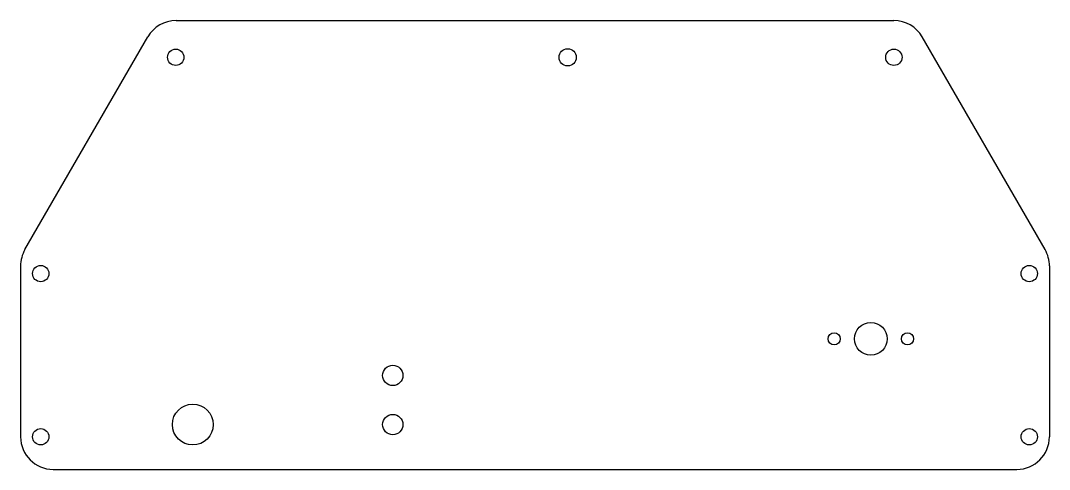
# Model space of a CAD drawing. Extents: x 0 to 15.8, y 0 to 6.9.
import ezdxf

# ---------------------------------------------------------------- set-up
doc = ezdxf.new("R2010")
doc.units = 0
doc.layers.get('0').update_dxf_attribs({"color": 1, "linetype": 'CONTINUOUS'})
doc.layers.add('100', color=11, linetype='CONTINUOUS')

msp = doc.modelspace()

# ---------------------------------------------------------------- linework, layer by layer
at = {"color": 10, "linetype": 'CONTINUOUS'}
for p, q in [((2.381571, 6.875), (7.68, 6.875)), ((7.68, 6.875), (13.36843, 6.875)), ((0.066987, 3.366024), (1.948558, 6.625)), ((15.683013, 3.366026), (13.801443, 6.625)), ((0, 3.116024), (0, 1.754)), ((15.75, 3.116026), (15.75, 1.836)), ((0, 1.754), (0, 0.5)), ((15.75, 1.836), (15.75, 0.5)), ((0.5, 0), (8.169, 0)), ((8.169, 0), (15.25, 0))]:
    msp.add_line(p, q, dxfattribs=at)
for centre, radius in [((2.375, 6.312), 0.125), ((8.375, 6.312), 0.1325), ((13.368431, 6.312), 0.125), ((0.308, 3), 0.125), ((15.442, 3), 0.125), ((13.016, 2), 0.25), ((12.454, 2), 0.0935), ((13.578, 2), 0.0935), ((5.698, 1.44), 0.156), ((2.636, 0.687), 0.3125), ((5.698, 0.687), 0.156), ((0.308, 0.5), 0.125), ((15.442, 0.5), 0.125)]:
    msp.add_circle(centre, radius, dxfattribs=at)
at = {"layer": '100', "color": 13, "linetype": 'CONTINUOUS'}
for centre, start, end in [((2.381571, 6.375), 90.000003, 149.999997), ((13.36843, 6.375), 29.999997, 90.000003), ((0.5, 3.116024), 149.999997, 180.000005), ((15.25, 3.116026), 0, 29.999997), ((0.5, 0.5), 180.000005, 270.000001), ((15.25, 0.5), 270.000001, 0)]:
    msp.add_arc(centre, 0.5, start, end, dxfattribs=at)

doc.saveas('drawing.dxf')
